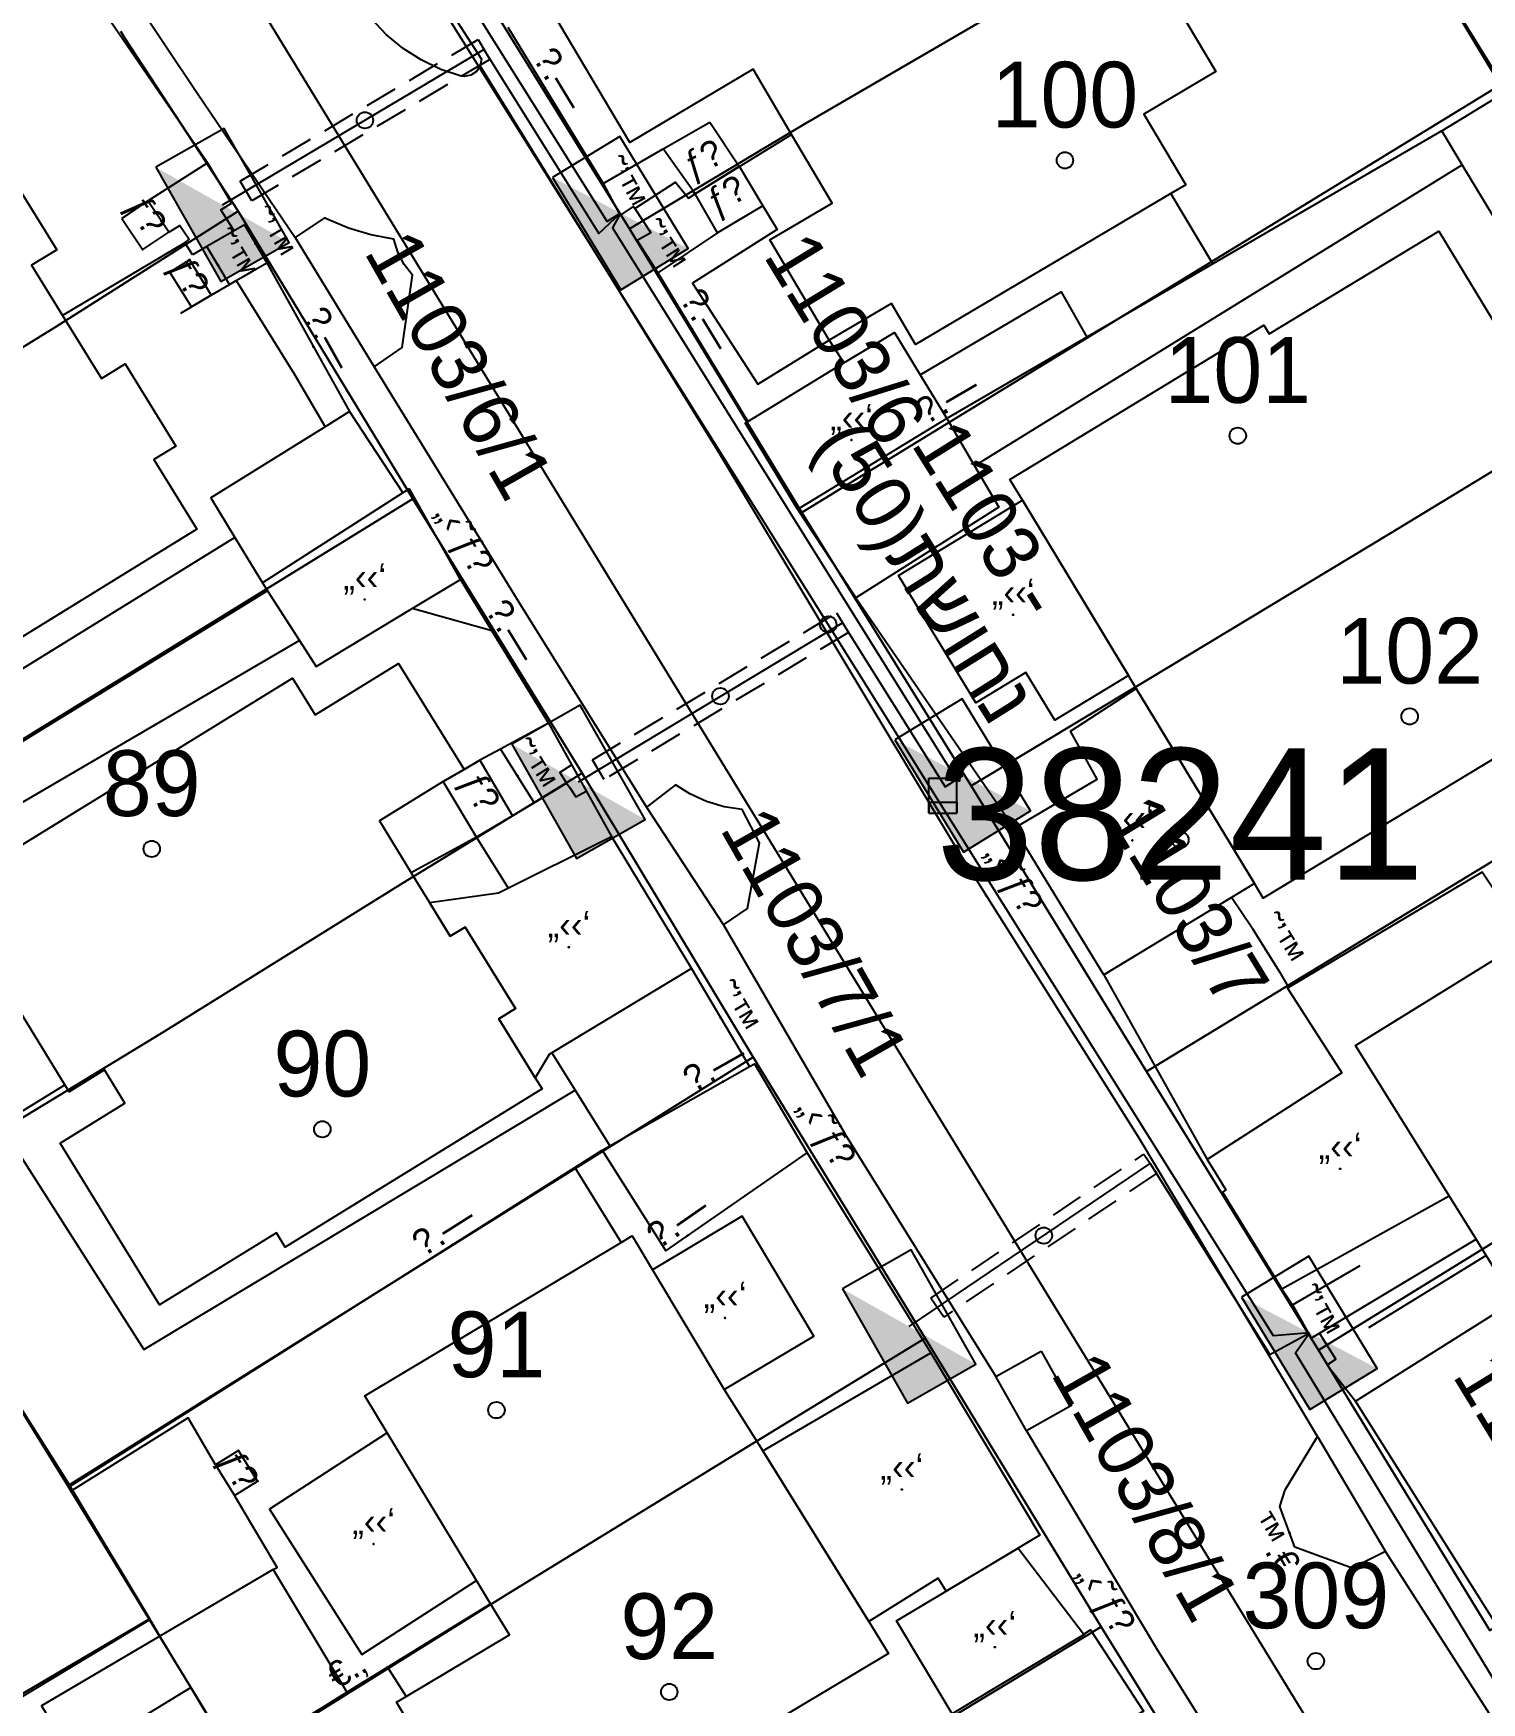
# Model space of a CAD drawing. Header units: metres. Extents: x 218299 to 220222, y 572714 to 574340.
# Drawn here: x 219044.6 to 219088.7, y 573287.9 to 573338.7 of the extents above; entities that cross this region are included whole.
import ezdxf
from ezdxf.enums import TextEntityAlignment as Align

# ---------------------------------------------------------------- set-up
doc = ezdxf.new("R2010")
doc.units = ezdxf.units.M
doc.header["$MEASUREMENT"] = 0
doc.linetypes.add('DASH15', pattern=[1.5, 1, -0.5])
for name, color, linetype in [('1601', 44, 'LANDBORDER'), ('1602', 44, 'Continuous'), ('1603', 44, 'Continuous'), ('6151', 102, 'CABLEUNDEXIST03'), ('6261', 7, 'Continuous'), ('6701', 7, 'DASH15'), ('6910', 102, 'Continuous'), ('6916', 7, 'Continuous'), ('A_POINTS', 2, 'Continuous'), ('M2200', 253, 'Continuous'), ('M2207', 253, 'Continuous'), ('M2401', 7, 'Continuous'), ('M2404', 7, 'Continuous'), ('M2407', 253, 'Continuous'), ('M2408', 253, 'Continuous'), ('M2412', 253, 'Continuous'), ('M2420', 253, 'Continuous'), ('M2601', 253, 'Continuous'), ('M2602', 253, 'Continuous'), ('M2605', 253, 'Continuous'), ('M2612', 253, 'Continuous'), ('M5235', 253, 'Continuous')]:
    doc.layers.add(name, color=color, linetype=linetype)
doc.styles.add('HEBTXT', font='HEBTXT')
doc.styles.add('MAVAT_HEBTXT', font='HEBTXT')
doc.linetypes.add('CABLEUNDEXIST03', pattern='A,3.5,[222,elecad.shx,S=0.01,R=0,X=0,Y=0],1.5', length=5)
doc.linetypes.add('LANDBORDER', pattern='A,6.25,[208,elecad.shx,S=0.02,R=0,X=-0.6,Y=0],12.5,[208,elecad.shx,S=0.02,R=180,X=0.6,Y=0],6.25', length=25)

# ---------------------------------------------------------------- blocks, each defined once
blk = doc.blocks.new('6261')
blk.add_lwpolyline([(-2, -1.2), (2, -1.2), (2, 1.2), (-2, 1.2)], close=True)
at = {"color": 0}
blk.add_solid([(2, 1.2), (-2, -1.2), (2, -1.2)], dxfattribs=at)
at = {"color": 0, "style": 'HEBTXT'}
blk.add_attdef('PIL_NAME', (2.689, 2.418), '', height=1.7, dxfattribs=at)
at = {"style": 'HEBTXT'}
blk.add_attdef('CAMUT_MONIM', (2.489, 0.218), '', height=1.7, dxfattribs=at)
at = {"color": 0, "style": 'HEBTXT', "flags": 1}
for tag, p in [('TYPE', (2.585, -1.773)), ('MAP_TYPE', (2.689, -3.782))]:
    blk.add_attdef(tag, p, '', height=1.7, dxfattribs=at)
blk = doc.blocks.new('6910')
at = {"layer": 'A_POINTS'}
blk.add_circle((0, 0), 0.25, dxfattribs=at)
at = {"color": 0, "style": 'HEBTXT', "flags": 1}
blk.add_attdef('CODE', (-2.918, 6.399), '', height=1.7, dxfattribs=at)
at = {"color": 0, "style": 'HEBTXT'}
for tag, p in [('PATH', (0.169, 4.708)), ('HTCH', (0.169, 2.708))]:
    blk.add_attdef(tag, text='', height=1.7, dxfattribs=at).set_placement(p, align=Align.MIDDLE_CENTER)
blk = doc.blocks.new('6916')
at = {"layer": 'A_POINTS'}
blk.add_circle((0, 0), 0.25, dxfattribs=at)
at = {"color": 0, "style": 'HEBTXT'}
for tag, p in [('HTCH', (0.006, 3.527)), ('PIPE', (0.049, 1.33))]:
    blk.add_attdef(tag, text='', height=1.7, dxfattribs=at).set_placement(p, align=Align.MIDDLE_CENTER)
blk = doc.blocks.new('1601')
at = {"layer": 'A_POINTS'}
blk.add_circle((0, 0), 0.25, dxfattribs=at)
at = {"color": 0, "style": 'HEBTXT'}
blk.add_attdef('LOT_NUM', text='', height=4, dxfattribs=at).set_placement((0, -1.217), align=Align.CENTER)
blk = doc.blocks.new('1603')
at = {"layer": 'A_POINTS'}
blk.add_circle((0, 0), 0.25, dxfattribs=at)
at = {"color": 0, "style": 'HEBTXT'}
blk.add_attdef('PARCEL_NUM', text='', height=2, dxfattribs=at).set_placement((0, 1), align=Align.CENTER)
at = {"color": 0, "style": 'HEBTXT', "flags": 1}
blk.add_attdef('LOT_NUM', text='', height=2, dxfattribs=at).set_placement((0, -2.5), align=Align.CENTER)
blk = doc.blocks.new('M2404')
blk.add_circle((0, 0), 0.025)
at = {"style": 'MAVAT_HEBTXT'}
blk.add_attdef('NAME', text='', height=0.8, dxfattribs=at).set_placement((0, 1.59), align=Align.MIDDLE)
blk = doc.blocks.new('M2408')
blk.add_circle((0, 0), 0.025)
at = {"style": 'MAVAT_HEBTXT'}
blk.add_attdef('NAME', text='', height=0.8, dxfattribs=at).set_placement((0, 1.59), align=Align.MIDDLE)
blk = doc.blocks.new('M2602')
blk.add_circle((0, 0), 0.025)
at = {"style": 'MAVAT_HEBTXT'}
blk.add_attdef('NAME', text='', height=0.8, dxfattribs=at).set_placement((0, 1.59), align=Align.MIDDLE)
blk = doc.blocks.new('M2605')
blk.add_circle((0, 0), 0.025)
at = {"style": 'MAVAT_HEBTXT'}
blk.add_attdef('NAME', text='', height=0.8, dxfattribs=at).set_placement((0, 1.59), align=Align.MIDDLE)
blk = doc.blocks.new('M2612')
blk.add_circle((0, 0), 0.025)
at = {"style": 'MAVAT_HEBTXT'}
blk.add_attdef('NAME', text='', height=0.8, dxfattribs=at).set_placement((0, 1.59), align=Align.MIDDLE)
blk = doc.blocks.new('M2207')
blk.add_circle((0, 0), 0.025)
at = {"style": 'MAVAT_HEBTXT'}
blk.add_attdef('NAME', text='', height=0.8, dxfattribs=at).set_placement((0, 1.59), align=Align.MIDDLE)
blk = doc.blocks.new('M2412')
blk.add_circle((0, 0), 0.025)
at = {"style": 'MAVAT_HEBTXT'}
blk.add_attdef('NAME', text='', height=0.8, dxfattribs=at).set_placement((0, 1.59), align=Align.MIDDLE)
blk = doc.blocks.new('*U89')
at = {"linetype": 'Continuous'}
for p, q in [((-0.85, 0), (-0.85, -0.66)), ((0.85, 0), (0.85, -0.66))]:
    blk.add_line(p, q, dxfattribs=at)
blk.add_solid([(-0.85, 0), (-0.85, -0.66), (0.85, -0.66)], dxfattribs=at)
at = {"linetype": 'Continuous', "extrusion": (0, 0, -1)}
blk.add_solid([(0.85, 0), (-0.85, 0), (-0.85, -0.66)], dxfattribs=at)
blk = doc.blocks.new('M5235')
for points in [[(-0.85, 1.47), (0.85, 1.47)], [(-0.85, -0.66), (-0.85, 1.47)], [(0.85, -0.66), (0.85, 1.47)], [(-0.85, 0), (0.85, 0)], [(-0.85, -0.66), (0.85, -0.66)]]:
    blk.add_lwpolyline(points)
at = {"linetype": 'Continuous'}
blk.add_blockref('*U89', (0, 0), dxfattribs=at)
at = {"style": 'MAVAT_HEBTXT', "flags": 1}
for tag, p in [('MARK', (0, 2.72)), ('HEIGHT', (0, -1.92)), ('NAME', (0, -4.48))]:
    blk.add_attdef(tag, text='', height=0.8, dxfattribs=at).set_placement(p, align=Align.MIDDLE)
blk = doc.blocks.new('111')
at = {"layer": 'M2200'}
for points in [[(219060.277, 573339.576, 572.4), (219063.043, 573341.212, 572.852), (219063.948, 573341.746, 573), (219063.803, 573341.991, 573), (219077.236, 573349.805, 573), (219077.236, 573349.805, 573), (219077.236, 573349.805, 573), (219080.892, 573343.479, 573.228), (219081.081, 573343.152, 573.24), (219078.269, 573341.489, 574.32), (219078.829, 573340.541, 574.062), (219080.62, 573337.513, 573.24), (219078.437, 573336.222, 573.12), (219079.709, 573334.071, 573.12), (219079.258, 573333.804, 573.126), (219071.484, 573329.208, 573.24), (219070.746, 573330.456, 573.12), (219068.853, 573329.337, 572.88), (219068.853, 573329.337, 572.88), (219067.046, 573332.393, 572.76), (219068.94, 573333.513, 573), (219067.704, 573335.603, 573), (219066.533, 573337.583, 573), (219062.776, 573335.351, 572.64)], [(219089.356, 573336.835, 574.74), (219089.356, 573336.835, 574.74), (219090.913, 573334.255, 574.74), (219089.058, 573333.135, 574.74), (219088.13, 573334.673, 574.74), (219087.501, 573335.715, 574.74), (219087.501, 573335.715, 574.74), (219089.356, 573336.835, 574.74)], [(219033.672, 573331.307, 572.4), (219041.725, 573336.266, 572.4), (219043.026, 573334.153, 572.28), (219043.775, 573334.614, 572.04), (219045.329, 573332.09, 572.04), (219044.567, 573331.621, 572.28), (219045.509, 573330.092, 572.28), (219046.693, 573328.168, 572.28), (219047.418, 573328.614, 572.04), (219048.956, 573326.116, 572.04), (219048.291, 573325.707, 572.16), (219049.596, 573323.589, 572.28), (219041.421, 573318.555, 572.4), (219041.116, 573319.049, 572.88), (219037.053, 573316.547, 572.88), (219033.466, 573322.372, 572.88), (219033.466, 573322.372, 572.88), (219037.604, 573324.921, 572.88)], [(219094.782, 573320.051, 574.8), (219089.689, 573316.966, 574.8), (219082.07, 573312.352, 574.8), (219081.798, 573312.8, 574.791), (219078.201, 573318.739, 574.679), (219077.962, 573319.134, 574.672), (219074.733, 573324.464, 574.572), (219074.347, 573325.102, 574.56), (219082.089, 573329.791, 574.56), (219082.249, 573329.527, 575.04), (219087.416, 573332.656, 575.04), (219091.085, 573326.598, 575.28), (219091.085, 573326.598, 575.28), (219090.889, 573326.479, 575.28)], [(219092.939, 573312.849, 576.24), (219096.838, 573306.5, 576.24), (219099.192, 573302.666, 576.24), (219100.551, 573303.501, 575.52), (219101.814, 573301.444, 575.52), (219100.498, 573300.636, 576.24), (219100.714, 573300.284, 576.24), (219096.259, 573297.548, 576.24), (219092.648, 573295.33, 576.24), (219092.648, 573295.33, 576.24), (219092.648, 573295.33, 576.24), (219089.723, 573300.093, 576.24), (219088.86, 573301.478, 576.24), (219088.551, 573301.976, 576.24), (219087.73, 573303.293, 576.24), (219084.88, 573307.871, 576.24), (219084.88, 573307.871, 576.24), (219090.099, 573311.095, 576.24)], [(219066.83, 573295.534, 575.16), (219070.059, 573290.338, 575.261), (219070.662, 573289.367, 575.28), (219062.504, 573284.49, 575.28), (219061.817, 573285.639, 575.28), (219059.372, 573284.177, 575.113), (219058.286, 573283.528, 575.04), (219057.062, 573285.575, 575.04), (219055.68, 573287.887, 575.04), (219055.971, 573288.061, 575.05), (219059.113, 573289.935, 575.16), (219058.543, 573290.878, 575.16), (219058.115, 573291.584, 575.16), (219055.393, 573296.081, 575.16), (219054.71, 573297.21, 575.16), (219062.515, 573301.875, 575.16), (219062.853, 573302.078, 575.16), (219063.471, 573301.044, 575.16), (219065.652, 573297.396, 575.16)]]:
    blk.add_polyline3d(points, close=True, dxfattribs=at)
blk.add_polyline3d([(219039.252, 573310.89, 573.72), (219052.514, 573319.052, 573.96), (219053.2, 573317.937, 573.96), (219055.742, 573319.502, 573.6), (219057.734, 573316.273, 573.6), (219057.734, 573316.273, 573.6), (219057.102, 573315.905, 573.686), (219055.154, 573314.706, 573.96), (219056.124, 573313.129, 573.906), (219056.175, 573313.046, 573.903), (219056.684, 573312.219, 573.875), (219057.313, 573311.197, 573.84), (219057.313, 573311.197, 573.84), (219057.767, 573311.476, 573.72), (219057.767, 573311.476, 573.72), (219059.295, 573308.993, 573.72), (219059.295, 573308.993, 573.72), (219058.796, 573308.686, 573.96), (219058.796, 573308.686, 573.96), (219059.903, 573306.888, 573.96), (219060.112, 573306.548, 573.96), (219052.288, 573301.733, 574.08), (219052.019, 573302.171, 574.56), (219048.46, 573299.981, 574.56), (219045.431, 573304.902, 574.56), (219047.403, 573306.116, 574.56), (219046.783, 573307.125, 575.04), (219045.706, 573306.462, 574.68), (219045.575, 573306.675, 574.68), (219043.493, 573310.058, 574.68)], dxfattribs=at)
at = {"layer": 'M2207'}
for points in [[(219066.296, 573326.819, 572.22), (219066.376, 573326.867, 572.224), (219069.302, 573328.644, 572.378), (219070.838, 573329.576, 572.46), (219071.625, 573328.28, 572.46), (219072.432, 573326.951, 572.46), (219072.432, 573326.951, 572.46), (219067.965, 573324.239, 572.224), (219067.965, 573324.239, 572.224), (219067.89, 573324.193, 572.22), (219067.89, 573324.193, 572.22), (219066.296, 573326.819, 572.22)], [(219056.073, 573324.818, 571.98), (219055.87, 573324.688, 571.98), (219051.598, 573321.951, 571.98), (219051.598, 573321.951, 571.98), (219051.753, 573321.709, 572.003), (219052.719, 573320.202, 572.145), (219053.226, 573319.41, 572.22), (219056.153, 573321.169, 572.22), (219057.62, 573322.051, 572.22), (219057.62, 573322.051, 572.22)], [(219074.733, 573324.464, 574.5), (219077.962, 573319.134, 574.5), (219075.719, 573317.775, 574.38), (219074.841, 573319.225, 574.38), (219073.315, 573318.3, 574.38), (219070.964, 573322.181, 574.26)], [(219078.201, 573318.739, 574.62), (219081.798, 573312.8, 574.74), (219081.098, 573312.376, 574.703), (219077.21, 573310.021, 574.5), (219077.21, 573310.021, 574.5), (219074.488, 573314.483, 574.5), (219074.488, 573314.483, 574.5), (219077.008, 573315.974, 574.556), (219076.195, 573317.435, 574.557)], [(219062.225, 573314.231, 573.54), (219064.654, 573310.218, 573.54), (219064.654, 573310.218, 573.54), (219060.404, 573307.645, 573.658), (219060.328, 573307.6, 573.66), (219059.903, 573306.888, 573.78), (219058.796, 573308.686, 573.78), (219059.295, 573308.993, 573.66), (219057.767, 573311.476, 573.66), (219057.313, 573311.197, 573.66), (219056.684, 573312.219, 573.66), (219058.78, 573312.521, 573.42), (219062.225, 573314.231, 573.54)], [(219087.73, 573303.293, 576.06), (219084.88, 573307.871, 576.06), (219090.099, 573311.095, 576.06), (219088.739, 573313.15, 575.34), (219088.739, 573313.15, 575.34), (219082.836, 573309.636, 575.578), (219082.802, 573309.616, 575.58), (219084.466, 573307.041, 575.82), (219080.364, 573304.398, 575.82), (219080.364, 573304.398, 575.82), (219080.648, 573303.94, 575.82), (219080.932, 573303.482, 575.82), (219080.823, 573303.407, 575.82), (219082.635, 573300.462, 575.7), (219082.635, 573300.462, 575.7)], [(219063.471, 573301.044, 575.1), (219065.652, 573297.396, 575.1), (219068.382, 573299.028, 575.1), (219066.202, 573302.676, 575.1), (219063.471, 573301.044, 575.1)], [(219097.592, 573295.402, 576.18), (219089.234, 573290.134, 575.94), (219084.88, 573297.041, 575.82), (219084.88, 573297.041, 575.82), (219089.723, 573300.093, 576.06), (219092.648, 573295.33, 576.06), (219096.259, 573297.548, 576.06)], [(219066.83, 573295.534, 575.16), (219071.945, 573298.513, 574.92), (219071.945, 573298.513, 574.92), (219075.261, 573292.965, 574.92), (219074.605, 573292.573, 574.947), (219073.386, 573291.844, 574.999), (219072.409, 573291.26, 575.04), (219072.409, 573291.26, 575.04), (219072.174, 573291.654, 575.04), (219070.059, 573290.338, 575.15)], [(219058.115, 573291.584, 575.22), (219055.393, 573296.081, 575.22), (219051.812, 573293.753, 574.98), (219054.622, 573289.332, 574.98)], [(219076.611, 573289.943, 575.1), (219072.596, 573287.524, 574.86), (219072.596, 573287.524, 574.86), (219070.902, 573290.36, 574.98), (219072.409, 573291.26, 574.98), (219074.605, 573292.573, 574.86), (219076.595, 573289.965, 575.098), (219076.603, 573289.954, 575.099)]]:
    blk.add_polyline3d(points, close=True, dxfattribs=at)
at = {"layer": 'M2401'}
for points in [[(219057.191, 573339.555, 569.017), (219058.269, 573337.892, 569.167), (219058.226, 573337.69, 569.167), (219058.226, 573337.69, 569.167), (219058.11, 573337.52, 569.167), (219057.938, 573337.406, 569.167), (219057.736, 573337.366, 569.167), (219057.647, 573337.373, 569.167), (219057.024, 573337.582, 569.125), (219056.43, 573337.867, 569.082), (219055.875, 573338.22, 569.04), (219055.366, 573338.639, 568.999), (219054.913, 573339.116, 568.961)], [(219053.481, 573333.066, 569.242), (219052.588, 573332.468, 569.242), (219052.588, 573332.468, 569.242), (219054.991, 573328.53, 569.467), (219054.991, 573328.53, 569.467), (219055.849, 573329.113, 569.467), (219056.16, 573331.321, 569.317), (219055.909, 573331.647, 569.266), (219055.719, 573332.015, 569.24), (219055.599, 573332.412, 569.242), (219055.599, 573332.415, 569.242), (219054.898, 573332.542, 569.242), (219054.216, 573332.746, 569.242), (219053.561, 573333.026, 569.242), (219053.481, 573333.066, 569.242)], [(219063.287, 573315.124, 570.667), (219065.637, 573311.543, 570.817), (219065.637, 573311.543, 570.817), (219066.36, 573312.037, 570.817), (219066.734, 573314.04, 570.742), (219066.201, 573315.05, 570.742), (219065.653, 573315.138, 570.662), (219065.118, 573315.299, 570.609), (219064.608, 573315.531, 570.587), (219064.17, 573315.8, 570.592), (219063.287, 573315.124, 570.667), (219063.287, 573315.124, 570.667)], [(219075.303, 573298.563, 572.167), (219076.23, 573296.913, 572.242), (219074.858, 573296.142, 572.242), (219074.858, 573296.142, 572.242), (219073.93, 573297.792, 572.167), (219073.93, 573297.792, 572.167), (219075.303, 573298.563, 572.167)], [(219083.028, 573292.604, 572.745), (219082.576, 573293.844, 572.745), (219082.74, 573294.349, 572.745), (219083.723, 573295.971, 572.7), (219083.723, 573295.971, 572.7), (219085.795, 573292.465, 572.97), (219085.795, 573292.465, 572.97), (219084.779, 573291.963, 572.925), (219083.028, 573292.604, 572.745)]]:
    blk.add_polyline3d(points, dxfattribs=at)
at = {"layer": 'M2404'}
for points in [[(219057.191, 573339.555, 569.017), (219058.269, 573337.892, 569.167), (219058.226, 573337.69, 569.167), (219058.226, 573337.69, 569.167), (219058.11, 573337.52, 569.167), (219057.938, 573337.406, 569.167), (219057.736, 573337.366, 569.167), (219057.647, 573337.373, 569.167), (219057.024, 573337.582, 569.125), (219056.43, 573337.867, 569.082), (219055.875, 573338.22, 569.04), (219055.366, 573338.639, 568.999), (219054.913, 573339.116, 568.961)], [(219053.481, 573333.066, 569.242), (219052.588, 573332.468, 569.242), (219052.588, 573332.468, 569.242), (219054.991, 573328.53, 569.467), (219054.991, 573328.53, 569.467), (219055.849, 573329.113, 569.467), (219056.16, 573331.321, 569.317), (219055.909, 573331.647, 569.266), (219055.719, 573332.015, 569.24), (219055.599, 573332.412, 569.242), (219055.599, 573332.415, 569.242), (219054.898, 573332.542, 569.242), (219054.216, 573332.746, 569.242), (219053.561, 573333.026, 569.242), (219053.481, 573333.066, 569.242)], [(219063.287, 573315.124, 570.667), (219065.637, 573311.543, 570.817), (219065.637, 573311.543, 570.817), (219066.36, 573312.037, 570.817), (219066.734, 573314.04, 570.742), (219066.201, 573315.05, 570.742), (219065.653, 573315.138, 570.662), (219065.118, 573315.299, 570.609), (219064.608, 573315.531, 570.587), (219064.17, 573315.8, 570.592), (219063.287, 573315.124, 570.667), (219063.287, 573315.124, 570.667)], [(219075.303, 573298.563, 572.167), (219076.23, 573296.913, 572.242), (219074.858, 573296.142, 572.242), (219074.858, 573296.142, 572.242), (219073.93, 573297.792, 572.167), (219073.93, 573297.792, 572.167), (219075.303, 573298.563, 572.167)], [(219083.028, 573292.604, 572.745), (219082.576, 573293.844, 572.745), (219082.74, 573294.349, 572.745), (219083.723, 573295.971, 572.7), (219083.723, 573295.971, 572.7), (219085.795, 573292.465, 572.97), (219085.795, 573292.465, 572.97), (219084.779, 573291.963, 572.925), (219083.028, 573292.604, 572.745)]]:
    blk.add_polyline3d(points, dxfattribs=at)
at = {"layer": 'M2407'}
for points in [[(219049.917, 573334.739, 568.86), (219050.65, 573333.512, 568.86)], [(219073.278, 573325.512, 571.89), (219088.13, 573334.673, 572.25)], [(219080.533, 573331.662, 570.45), (219079.258, 573333.804, 570.45)], [(219066.83, 573333.43, 570.54), (219067.267, 573332.71, 570.54), (219064.688, 573331.078, 570.45), (219066.677, 573327.998, 570.45), (219068.853, 573329.337, 570.45), (219069.302, 573328.644, 570.45)], [(219050.798, 573331.153, 569.64), (219052.558, 573328.313, 569.64), (219053.508, 573326.703, 569.653)], [(219071.625, 573328.28, 570.45), (219075.916, 573330.811, 570.45), (219076.7, 573329.433, 570.45)], [(219054.249, 573327.164, 569.49), (219055.87, 573324.688, 569.76)], [(219067.89, 573324.193, 570.27), (219069.664, 573321.494, 570.27)], [(219050.754, 573323.337, 569.715), (219038.643, 573315.859, 569.895), (219039.582, 573314.287, 569.895)], [(219058.575, 573320.496, 571.53), (219056.153, 573321.169, 571.53)], [(219052.719, 573320.202, 571.71), (219038.626, 573311.972, 571.35)], [(219060.301, 573317.683, 570.39), (219062.225, 573314.231, 570.57)], [(219077.21, 573310.021, 571.35), (219080.364, 573304.398, 571.71)], [(219043.614, 573305.47, 571.35), (219047.984, 573298.617, 571.35), (219061.112, 573306.51, 571.35)], [(219061.105, 573304.16, 572.64), (219062.515, 573301.875, 572.64)], [(219084.013, 573298.153, 572.43), (219084.88, 573297.041, 572.43)], [(219051.916, 573291.923, 572.73), (219054.167, 573288.184, 572.73)], [(219048.472, 573289.897, 571.08), (219044.865, 573287.77, 571.08), (219045.856, 573286.163, 571.08), (219049.413, 573288.325, 571.08)]]:
    blk.add_polyline3d(points, dxfattribs=at)
at = {"layer": 'M2408'}
for points in [[(219054.491, 573345.193, 568.561), (219046.598, 573341.362, 568.418), (219049.616, 573336.843, 568.688), (219052.588, 573332.468, 569.048)], [(219083.723, 573295.971, 572.475), (219078.293, 573305.048, 571.575), (219072.672, 573313.956, 570.765), (219065.453, 573325.989, 569.955), (219058.226, 573337.69, 569.01)], [(219054.991, 573328.53, 569.318), (219059.401, 573321.367, 570.128), (219063.287, 573315.124, 570.533)], [(219065.637, 573311.543, 570.713), (219069.351, 573305.148, 571.388), (219073.93, 573297.792, 572.108)], [(219074.858, 573296.142, 572.198), (219078.82, 573289.517, 572.738), (219084.335, 573280.665, 573.548)], [(219114.935, 573244.632, 574.365), (219113.428, 573247.407, 574.455), (219108.93, 573255.069, 574.725), (219104.375, 573262.501, 574.815), (219098.718, 573271.898, 574.365), (219092.147, 573282.556, 573.735), (219085.795, 573292.465, 572.835)]]:
    blk.add_polyline3d(points, dxfattribs=at)
at = {"layer": 'M2412'}
for points in [[(219065.213, 573335.975, 570.442), (219066.104, 573334.646, 570.442), (219066.104, 573334.646, 570.442), (219066.111, 573334.635, 570.442), (219066.118, 573334.624, 570.442), (219064.767, 573333.79, 569.242), (219063.799, 573335.16, 569.242)], [(219066.111, 573334.635, 570.442), (219066.83, 573333.43, 570.442), (219065.446, 573332.605, 569.242), (219065.446, 573332.605, 569.242), (219064.766, 573333.789, 569.242)], [(219047.311, 573333.039, 569.49), (219047.311, 573333.039, 569.49), (219047.948, 573332.093, 569.49), (219047.949, 573332.094, 569.489), (219048.745, 573332.629, 568.74), (219048.745, 573332.629, 568.74), (219048.108, 573333.575, 568.74), (219048.108, 573333.575, 568.74), (219047.311, 573333.039, 569.49)], [(219049.433, 573330.35, 569.64), (219048.77, 573331.413, 569.64), (219049.369, 573331.787, 569.19), (219050.035, 573330.704, 569.19)], [(219058.117, 573314.208, 571.68), (219057.102, 573315.905, 571.68), (219057.734, 573316.273, 570.997), (219058.212, 573316.552, 570.48), (219059.212, 573314.862, 570.48)], [(219050.167, 573295.112, 573.78), (219050.167, 573295.112, 573.78), (219050.743, 573294.178, 573.78), (219050.743, 573294.178, 573.78), (219051.441, 573294.609, 572.79), (219050.865, 573295.543, 572.79), (219050.167, 573295.112, 573.78)]]:
    blk.add_polyline3d(points, close=True, dxfattribs=at)
at = {"layer": 'M2420', "lineweight": -3, "flags": 128}
blk.add_lwpolyline([(219045.09, 573350), (219118, 573230.81)], dxfattribs=at)
at = {"layer": 'M2601'}
for points in [[(219058.117, 573314.208, 573.12), (219058.117, 573314.208, 573.12), (219056.124, 573313.129, 573.12)], [(219081.728, 573311.446, 573.18), (219081.098, 573312.376, 573.18)], [(219082.56, 573310.11, 573.3), (219082.836, 573309.636, 573.18)], [(219060.404, 573307.645, 573.6), (219061.112, 573306.51, 573.6), (219062.169, 573304.817, 573.6)], [(219040.128, 573303.328, 573.36), (219043.614, 573305.47, 573.36), (219045.575, 573306.675, 573.36)], [(219083.524, 573298.966, 573.9), (219083.78, 573299.119, 573.9), (219088.551, 573301.976, 573.9)], [(219082.635, 573300.462, 573.9), (219082.962, 573299.973, 573.9), (219085.018, 573301.175, 573.9)], [(219088.86, 573301.478, 575.82), (219085.274, 573299.278, 575.82)], [(219048.171, 573290.4, 573.6), (219044.001, 573287.88, 573.6)], [(219055.401, 573288.944, 574.92), (219055.971, 573288.061, 574.92)]]:
    blk.add_polyline3d(points, dxfattribs=at)
at = {"layer": 'M2602'}
for points in [[(219062.934, 573333.343, 570.742), (219064.169, 573334.146, 570.742), (219064.563, 573333.664, 570.742), (219064.766, 573333.789, 570.752), (219064.767, 573333.79, 570.752), (219066.118, 573334.624, 570.817), (219067.704, 573335.603, 570.892)], [(219050.73, 573332.667, 570.225), (219050.325, 573333.31, 570.225), (219050.65, 573333.512, 570.225), (219050.65, 573333.512, 570.225)], [(219062.491, 573333.131, 570.892), (219062.892, 573333.406, 570.892), (219062.934, 573333.343, 570.892), (219063.416, 573332.61, 570.892), (219063.008, 573332.371, 570.892)], [(219051.045, 573332.85, 570.24), (219051.045, 573332.85, 570.24), (219049.905, 573332.188, 570.348), (219049.465, 573331.932, 570.39), (219049.465, 573331.932, 570.39)], [(219049.235, 573332.308, 571.365), (219049.235, 573332.308, 571.365), (219049.226, 573332.302, 571.365), (219045.509, 573330.092, 571.515)], [(219049.465, 573331.932, 570.915), (219049.235, 573332.308, 570.915), (219049.235, 573332.308, 570.915)], [(219061.01, 573316.412, 571.802), (219060.645, 573316.184, 571.802), (219060.857, 573315.859, 571.802), (219060.942, 573315.73, 571.802), (219061.134, 573315.436, 571.802), (219061.456, 573315.61, 571.802)], [(219059.872, 573315.257, 571.802), (219060.857, 573315.859, 571.802)], [(219084.013, 573298.153, 573.9), (219084.013, 573298.153, 573.9), (219084.278, 573298.326, 573.9), (219083.78, 573299.119, 573.9)], [(219049.334, 573296.541, 575.13), (219045.815, 573294.333, 575.13)], [(219050.167, 573295.112, 574.41), (219049.334, 573296.541, 574.41), (219049.334, 573296.541, 574.41)], [(219051.92, 573291.926, 574.59), (219052.041, 573291.985, 574.59), (219050.743, 573294.178, 574.59)], [(219051.92, 573291.926, 575.13), (219051.92, 573291.926, 575.13), (219051.916, 573291.923, 575.13), (219048.472, 573289.897, 575.13)], [(219050.755, 573286.084, 574.8), (219053.535, 573287.795, 574.8), (219054.167, 573288.184, 574.8), (219055.401, 573288.944, 574.8), (219058.543, 573290.878, 574.8)]]:
    blk.add_polyline3d(points, dxfattribs=at)
at = {"layer": 'M2605'}
for points in [[(219089.235, 573337.201, 571.26), (219085.7, 573343.065, 571.26)], [(219047.311, 573333.039, 569.565), (219048.108, 573333.575, 569.565), (219049.917, 573334.739, 569.565), (219049.917, 573334.739, 569.565), (219046.973, 573339.025, 569.565), (219046.579, 573339.428, 569.565), (219046.133, 573339.77, 569.565), (219045.642, 573340.046, 569.565), (219045.117, 573340.25, 569.565), (219044.568, 573340.377, 569.565), (219044.568, 573340.377, 569.565), (219044.007, 573340.425, 569.565), (219043.445, 573340.394, 569.565), (219042.893, 573340.283, 569.565), (219042.821, 573340.262, 569.565), (219040.535, 573339.282, 569.49), (219035.155, 573336.887, 569.415), (219028.916, 573334.132, 569.415), (219025.623, 573332.65, 569.34), (219025.623, 573332.65, 569.34), (219028.254, 573328.552, 569.34), (219025.585, 573327.081, 569.34)], [(219059.069, 573338.865, 570.592), (219061.965, 573334.103, 570.592), (219061.965, 573334.103, 570.592), (219063.799, 573335.16, 570.508), (219065.213, 573335.975, 570.442)], [(219087.501, 573335.715, 572.22), (219080.533, 573331.662, 572.109), (219076.7, 573329.433, 572.048), (219072.432, 573326.951, 571.98), (219073.278, 573325.512, 571.98), (219074.017, 573324.256, 571.98), (219069.664, 573321.494, 571.98), (219069.664, 573321.494, 571.98), (219074.488, 573314.483, 571.98)], [(219066.83, 573333.43, 570.442), (219066.83, 573333.43, 570.442), (219065.446, 573332.605, 570.442), (219063.637, 573331.385, 570.442), (219063.637, 573331.385, 570.442), (219066.376, 573326.867, 570.442)], [(219047.949, 573332.094, 569.565), (219048.745, 573332.629, 569.565), (219049.075, 573332.827, 569.565), (219049.363, 573332.409, 569.565), (219049.235, 573332.308, 569.565)], [(219049.109, 573330.16, 569.64), (219049.433, 573330.35, 569.64), (219050.035, 573330.704, 569.64), (219050.588, 573331.029, 569.64), (219050.798, 573331.153, 569.64), (219051.724, 573331.697, 569.64), (219051.724, 573331.697, 569.64), (219054.249, 573327.164, 569.64), (219054.249, 573327.164, 569.64), (219054.249, 573327.164, 569.64), (219053.508, 573326.703, 569.653), (219050.022, 573324.539, 569.715), (219050.754, 573323.337, 569.715), (219051.598, 573321.951, 569.715)], [(219057.62, 573322.051, 571.44), (219058.575, 573320.496, 571.44), (219060.301, 573317.683, 571.44), (219060.301, 573317.683, 571.44), (219058.842, 573316.893, 571.44), (219058.212, 573316.552, 571.44), (219057.734, 573316.273, 571.44)], [(219051.753, 573321.709, 571.642), (219043.336, 573316.549, 571.342), (219039.582, 573314.287, 571.386), (219034.97, 573311.509, 571.44), (219034.97, 573311.509, 571.44)], [(219059.076, 573312.668, 571.68), (219058.117, 573314.208, 571.68), (219058.117, 573314.208, 571.68), (219058.117, 573314.208, 571.68), (219059.872, 573315.257, 571.68)], [(219034.97, 573311.509, 571.44), (219037.441, 573307.575, 571.44), (219039.512, 573304.301, 571.44), (219040.128, 573303.328, 571.44), (219042.902, 573298.943, 571.44), (219045.741, 573294.458, 571.44)], [(219061.937, 573304.685, 573.12), (219062.169, 573304.817, 573.108), (219066.429, 573307.23, 572.887), (219066.573, 573307.311, 572.88), (219068.176, 573304.608, 572.88), (219068.176, 573304.608, 572.88)], [(219054.416, 573279.97, 572.88), (219053.957, 573280.738, 572.867), (219050.755, 573286.084, 572.778), (219049.413, 573288.325, 572.741), (219048.472, 573289.897, 572.715), (219048.472, 573289.897, 572.715), (219048.216, 573290.325, 572.708), (219048.171, 573290.4, 572.707), (219045.815, 573294.333, 572.642), (219045.741, 573294.458, 572.64), (219045.741, 573294.458, 572.64), (219045.741, 573294.458, 572.64), (219061.105, 573304.16, 572.64), (219061.937, 573304.685, 572.64), (219061.937, 573304.685, 572.64)], [(219061.937, 573304.685, 573.12), (219063.882, 573301.625, 573.03), (219068.176, 573304.608, 572.88)], [(219068.176, 573304.608, 572.64), (219071.945, 573298.513, 572.64)], [(219076.603, 573289.954, 575.16), (219076.805, 573290.083, 575.16), (219078.425, 573287.614, 575.16), (219078.425, 573287.614, 575.16), (219074.1, 573285.113, 575.16), (219073.513, 573286.189, 575.16), (219073.513, 573286.189, 575.16)]]:
    blk.add_polyline3d(points, dxfattribs=at)
at = {"layer": 'M2612'}
for points in [[(219061.965, 573334.103, 570.892), (219062.491, 573333.131, 570.892)], [(219051.045, 573332.85, 570.24), (219051.724, 573331.697, 570.24)], [(219050.588, 573331.029, 571.59), (219049.905, 573332.188, 571.665)], [(219063.008, 573332.371, 570.892), (219063.637, 573331.385, 570.892)], [(219058.842, 573316.893, 573.12), (219059.872, 573315.257, 573.12), (219059.872, 573315.257, 573.12)], [(219081.728, 573311.446, 573.42), (219081.728, 573311.446, 573.42), (219082.56, 573310.11, 573.42), (219082.56, 573310.11, 573.42)], [(219064.654, 573310.218, 573.6), (219066.429, 573307.23, 573.6)], [(219082.962, 573299.973, 573.9), (219083.524, 573298.966, 573.9)]]:
    blk.add_polyline3d(points, dxfattribs=at)
at = {"layer": 'M2207'}
ref = blk.add_blockref('M2207', (219069.533, 573326.3), dxfattribs=dict(at, xscale=0.5, yscale=0.5, zscale=0.5))
ref.add_attrib('NAME', '„‹‹‘', dxfattribs={"layer": '0', "height": 0.8, "style": 'MAVAT_HEBTXT'}).set_placement((219069.533, 573326.925), align=Align.MIDDLE)
ref = blk.add_blockref('M2207', (219054.707, 573321.445), dxfattribs=dict(at, xscale=0.5, yscale=0.5, zscale=0.5))
ref.add_attrib('NAME', '„‹‹‘', dxfattribs={"layer": '0', "height": 0.8, "style": 'MAVAT_HEBTXT'}).set_placement((219054.707, 573322.07), align=Align.MIDDLE)
ref = blk.add_blockref('M2207', (219074.456, 573320.982), dxfattribs=dict(at, xscale=0.5, yscale=0.5, zscale=0.5))
ref.add_attrib('NAME', '„‹‹‘', dxfattribs={"layer": '0', "height": 0.8, "style": 'MAVAT_HEBTXT'}).set_placement((219074.456, 573321.607), align=Align.MIDDLE)
ref = blk.add_blockref('M2207', (219078.083, 573314.113), dxfattribs=dict(at, xscale=0.5, yscale=0.5, zscale=0.5))
ref.add_attrib('NAME', '„‹‹‘', dxfattribs={"layer": '0', "height": 0.8, "style": 'MAVAT_HEBTXT'}).set_placement((219078.083, 573314.738), align=Align.MIDDLE)
ref = blk.add_blockref('M2207', (219060.927, 573310.86), dxfattribs=dict(at, xscale=0.5, yscale=0.5, zscale=0.5))
ref.add_attrib('NAME', '„‹‹‘', dxfattribs={"layer": '0', "height": 0.8, "style": 'MAVAT_HEBTXT'}).set_placement((219060.927, 573311.485), align=Align.MIDDLE)
ref = blk.add_blockref('M2207', (219084.407, 573304.115), dxfattribs=dict(at, xscale=0.5, yscale=0.5, zscale=0.5))
ref.add_attrib('NAME', '„‹‹‘', dxfattribs={"layer": '0', "height": 0.8, "style": 'MAVAT_HEBTXT'}).set_placement((219084.407, 573304.74), align=Align.MIDDLE)
ref = blk.add_blockref('M2207', (219065.679, 573299.578), dxfattribs=dict(at, xscale=0.5, yscale=0.5, zscale=0.5))
ref.add_attrib('NAME', '„‹‹‘', dxfattribs={"layer": '0', "height": 0.8, "style": 'MAVAT_HEBTXT'}).set_placement((219065.679, 573300.203), align=Align.MIDDLE)
ref = blk.add_blockref('M2207', (219071.063, 573294.356), dxfattribs=dict(at, xscale=0.5, yscale=0.5, zscale=0.5))
ref.add_attrib('NAME', '„‹‹‘', dxfattribs={"layer": '0', "height": 0.8, "style": 'MAVAT_HEBTXT'}).set_placement((219071.063, 573294.981), align=Align.MIDDLE)
ref = blk.add_blockref('M2207', (219054.98, 573292.698), dxfattribs=dict(at, xscale=0.5, yscale=0.5, zscale=0.5))
ref.add_attrib('NAME', '„‹‹‘', dxfattribs={"layer": '0', "height": 0.8, "style": 'MAVAT_HEBTXT'}).set_placement((219054.98, 573293.323), align=Align.MIDDLE)
ref = blk.add_blockref('M2207', (219073.892, 573289.555), dxfattribs=dict(at, xscale=0.5, yscale=0.5, zscale=0.5))
ref.add_attrib('NAME', '„‹‹‘', dxfattribs={"layer": '0', "height": 0.8, "style": 'MAVAT_HEBTXT'}).set_placement((219073.892, 573290.18), align=Align.MIDDLE)
at = {"layer": 'M2404'}
ref = blk.add_blockref('M2404', (219082.87, 573293.038), dxfattribs=dict(at, xscale=0.5, yscale=0.5, zscale=0.5))
ref.add_attrib('NAME', '™.€', dxfattribs={"layer": '0', "height": 0.8, "rotation": 300.5828, "style": 'MAVAT_HEBTXT'}).set_placement((219082.396, 573292.758), align=Align.MIDDLE)
at = {"layer": 'M2408'}
ref = blk.add_blockref('M2408', (219058.217, 573323.291), dxfattribs=dict(at, xscale=0.5, yscale=0.5, zscale=0.5))
ref.add_attrib('NAME', '„‹˜ƒ\x8e', dxfattribs={"layer": '0', "height": 0.8, "rotation": 301.6209, "style": 'MAVAT_HEBTXT'}).set_placement((219057.668, 573323.25), align=Align.MIDDLE)
ref = blk.add_blockref('M2408', (219073.631, 573312.436), dxfattribs=dict(at, xscale=0.5, yscale=0.5, zscale=0.5))
ref.add_attrib('NAME', '„‹˜ƒ\x8e', dxfattribs={"layer": '0', "height": 0.8, "rotation": 300.9602, "style": 'MAVAT_HEBTXT'}).set_placement((219074.403, 573312.899), align=Align.MIDDLE)
ref = blk.add_blockref('M2408', (219069.198, 573305.412), dxfattribs=dict(at, xscale=0.5, yscale=0.5, zscale=0.5))
ref.add_attrib('NAME', '„‹˜ƒ\x8e', dxfattribs={"layer": '0', "height": 0.8, "rotation": 301.9041, "style": 'MAVAT_HEBTXT'}).set_placement((219068.699, 573305.178), align=Align.MIDDLE)
ref = blk.add_blockref('M2408', (219077.736, 573291.33), dxfattribs=dict(at, xscale=0.5, yscale=0.5, zscale=0.5))
ref.add_attrib('NAME', '„‹˜ƒ\x8e', dxfattribs={"layer": '0', "height": 0.8, "rotation": 301.9248, "style": 'MAVAT_HEBTXT'}).set_placement((219077.208, 573290.984), align=Align.MIDDLE)
at = {"layer": 'M2412'}
ref = blk.add_blockref('M2412', (219064.742, 573333.825), dxfattribs=dict(at, xscale=0.5, yscale=0.5, zscale=0.5))
ref.add_attrib('NAME', 'ƒ\x8e', dxfattribs={"layer": '0', "height": 0.8, "rotation": 26.8448, "style": 'MAVAT_HEBTXT'}).set_placement((219065.044, 573334.773), align=Align.MIDDLE)
ref = blk.add_blockref('M2412', (219065.465, 573332.616), dxfattribs=dict(at, xscale=0.5, yscale=0.5, zscale=0.5))
ref.add_attrib('NAME', 'ƒ\x8e', dxfattribs={"layer": '0', "height": 0.8, "rotation": 30.807, "style": 'MAVAT_HEBTXT'}).set_placement((219065.753, 573333.67), align=Align.MIDDLE)
ref = blk.add_blockref('M2412', (219048.522, 573332.96), dxfattribs=dict(at, xscale=0.5, yscale=0.5, zscale=0.5))
ref.add_attrib('NAME', 'ƒ\x8e', dxfattribs={"layer": '0', "height": 0.8, "rotation": 303.9248, "style": 'MAVAT_HEBTXT'}).set_placement((219047.973, 573333.112), align=Align.MIDDLE)
ref = blk.add_blockref('M2412', (219049.372, 573331.783), dxfattribs=dict(at, xscale=0.5, yscale=0.5, zscale=0.5))
ref.add_attrib('NAME', 'ƒ\x8e', dxfattribs={"layer": '0', "height": 0.8, "rotation": 301.563, "style": 'MAVAT_HEBTXT'}).set_placement((219049.278, 573331.242), align=Align.MIDDLE)
ref = blk.add_blockref('M2412', (219058.68, 573315.76), dxfattribs=dict(at, xscale=0.5, yscale=0.5, zscale=0.5))
ref.add_attrib('NAME', 'ƒ\x8e', dxfattribs={"layer": '0', "height": 0.8, "rotation": 300.6123, "style": 'MAVAT_HEBTXT'}).set_placement((219058.141, 573315.556), align=Align.MIDDLE)
ref = blk.add_blockref('M2412', (219051.441, 573294.609), dxfattribs=dict(at, xscale=0.5, yscale=0.5, zscale=0.5))
ref.add_attrib('NAME', 'ƒ\x8e', dxfattribs={"layer": '0', "height": 0.8, "rotation": 301.6501, "style": 'MAVAT_HEBTXT'}).set_placement((219050.789, 573294.914), align=Align.MIDDLE)
at = {"layer": 'M2602'}
ref = blk.add_blockref('M2602', (219054.462, 573288.366), dxfattribs=dict(at, xscale=0.5, yscale=0.5, zscale=0.5))
ref.add_attrib('NAME', '€.‚', dxfattribs={"layer": '0', "height": 0.8, "rotation": 31.6216, "style": 'MAVAT_HEBTXT'}).set_placement((219054.174, 573288.834), align=Align.MIDDLE)
at = {"layer": 'M2605'}
ref = blk.add_blockref('M2605', (219060.194, 573337.016), dxfattribs=dict(at, xscale=0.5, yscale=0.5, zscale=0.5))
ref.add_attrib('NAME', '\x9a.—', dxfattribs={"layer": '0', "height": 0.8, "rotation": 301.3026, "style": 'MAVAT_HEBTXT'}).set_placement((219060.664, 573337.302), align=Align.MIDDLE)
ref = blk.add_blockref('M2605', (219064.668, 573329.685), dxfattribs=dict(at, xscale=0.5, yscale=0.5, zscale=0.5))
ref.add_attrib('NAME', '\x9a.—', dxfattribs={"layer": '0', "height": 0.8, "rotation": 301.2245, "style": 'MAVAT_HEBTXT'}).set_placement((219065.138, 573329.97), align=Align.MIDDLE)
ref = blk.add_blockref('M2605', (219053.15, 573329.136), dxfattribs=dict(at, xscale=0.5, yscale=0.5, zscale=0.5))
ref.add_attrib('NAME', '\x9a.—', dxfattribs={"layer": '0', "height": 0.8, "rotation": 299.1141, "style": 'MAVAT_HEBTXT'}).set_placement((219053.631, 573329.403), align=Align.MIDDLE)
ref = blk.add_blockref('M2605', (219072.71, 573327.112), dxfattribs=dict(at, xscale=0.5, yscale=0.5, zscale=0.5))
ref.add_attrib('NAME', '\x9a.—', dxfattribs={"layer": '0', "height": 0.8, "rotation": 30.1814, "style": 'MAVAT_HEBTXT'}).set_placement((219072.433, 573327.588), align=Align.MIDDLE)
ref = blk.add_blockref('M2605', (219058.747, 573320.216), dxfattribs=dict(at, xscale=0.5, yscale=0.5, zscale=0.5))
ref.add_attrib('NAME', '\x9a.—', dxfattribs={"layer": '0', "height": 0.8, "rotation": 301.5409, "style": 'MAVAT_HEBTXT'}).set_placement((219059.215, 573320.504), align=Align.MIDDLE)
ref = blk.add_blockref('M2605', (219065.621, 573306.772), dxfattribs=dict(at, xscale=0.5, yscale=0.5, zscale=0.5))
ref.add_attrib('NAME', '\x9a.—', dxfattribs={"layer": '0', "height": 0.8, "rotation": 29.5241, "style": 'MAVAT_HEBTXT'}).set_placement((219065.35, 573307.251), align=Align.MIDDLE)
ref = blk.add_blockref('M2605', (219057.389, 573301.814), dxfattribs=dict(at, xscale=0.5, yscale=0.5, zscale=0.5))
ref.add_attrib('NAME', '\x9a.—', dxfattribs={"layer": '0', "height": 0.8, "rotation": 32.2713, "style": 'MAVAT_HEBTXT'}).set_placement((219057.095, 573302.279), align=Align.MIDDLE)
ref = blk.add_blockref('M2605', (219064.54, 573302.082), dxfattribs=dict(at, xscale=0.5, yscale=0.5, zscale=0.5))
ref.add_attrib('NAME', '\x9a.—', dxfattribs={"layer": '0', "height": 0.8, "rotation": 34.7831, "style": 'MAVAT_HEBTXT'}).set_placement((219064.226, 573302.534), align=Align.MIDDLE)
at = {"layer": 'M2612'}
ref = blk.add_blockref('M2612', (219062.228, 573333.617), dxfattribs=dict(at, xscale=0.5, yscale=0.5, zscale=0.5))
ref.add_attrib('NAME', '˜’™', dxfattribs={"layer": '0', "height": 0.8, "rotation": 298.425, "style": 'MAVAT_HEBTXT'}).set_placement((219062.587, 573334.085, -1.392), align=Align.MIDDLE)
ref = blk.add_blockref('M2612', (219051.384, 573332.274), dxfattribs=dict(at, xscale=0.5, yscale=0.5, zscale=0.5))
ref.add_attrib('NAME', '˜’™', dxfattribs={"layer": '0', "height": 0.8, "rotation": 300.4841, "style": 'MAVAT_HEBTXT'}).set_placement((219051.858, 573332.553), align=Align.MIDDLE)
ref = blk.add_blockref('M2612', (219050.246, 573331.608), dxfattribs=dict(at, xscale=0.5, yscale=0.5, zscale=0.5))
ref.add_attrib('NAME', '˜’™', dxfattribs={"layer": '0', "height": 0.8, "rotation": 300.5173, "style": 'MAVAT_HEBTXT'}).set_placement((219050.72, 573331.888), align=Align.MIDDLE)
ref = blk.add_blockref('M2612', (219063.323, 573331.878), dxfattribs=dict(at, xscale=0.5, yscale=0.5, zscale=0.5))
ref.add_attrib('NAME', '˜’™', dxfattribs={"layer": '0', "height": 0.8, "rotation": 302.5293, "style": 'MAVAT_HEBTXT'}).set_placement((219063.787, 573332.174), align=Align.MIDDLE)
ref = blk.add_blockref('M2612', (219059.357, 573316.075), dxfattribs=dict(at, xscale=0.5, yscale=0.5, zscale=0.5))
ref.add_attrib('NAME', '˜’™', dxfattribs={"layer": '0', "height": 0.8, "rotation": 302.2055, "style": 'MAVAT_HEBTXT'}).set_placement((219059.822, 573316.368), align=Align.MIDDLE)
ref = blk.add_blockref('M2612', (219082.144, 573310.778), dxfattribs=dict(at, xscale=0.5, yscale=0.5, zscale=0.5))
ref.add_attrib('NAME', '˜’™', dxfattribs={"layer": '0', "height": 0.8, "rotation": 301.9071, "style": 'MAVAT_HEBTXT'}).set_placement((219082.611, 573311.069), align=Align.MIDDLE)
ref = blk.add_blockref('M2612', (219065.542, 573308.724), dxfattribs=dict(at, xscale=0.5, yscale=0.5, zscale=0.5))
ref.add_attrib('NAME', '˜’™', dxfattribs={"layer": '0', "height": 0.8, "rotation": 300.7102, "style": 'MAVAT_HEBTXT'}).set_placement((219066.014, 573309.005), align=Align.MIDDLE)
ref = blk.add_blockref('M2612', (219083.243, 573299.47), dxfattribs=dict(at, xscale=0.5, yscale=0.5, zscale=0.5))
ref.add_attrib('NAME', '˜’™', dxfattribs={"layer": '0', "height": 0.8, "rotation": 299.1425, "style": 'MAVAT_HEBTXT'}).set_placement((219083.723, 573299.737), align=Align.MIDDLE)
at = {"layer": 'M5235', "xscale": 0.5, "yscale": 0.5, "zscale": 0.5}
blk.add_blockref('M5235', (219072.313, 573315.276, 570.675), dxfattribs=at)

msp = doc.modelspace()

# ---------------------------------------------------------------- linework, layer by layer
at = {"layer": '1602'}
for points in [[(219084.056, 573345.681), (219092.906, 573351.011), (219100.206, 573355.531), (219105.376, 573358.791), (219110.736, 573350.081), (219089.346, 573337.141)], [(219062.766, 573332.731), (219068.056, 573335.891), (219080.616, 573343.201), (219084.056, 573345.681), (219089.346, 573337.141), (219068.016, 573324.091)], [(219078.596, 573319.031), (219073.176, 573315.771), (219068.016, 573324.091), (219089.346, 573337.141), (219094.526, 573328.681), (219085.966, 573323.471)], [(219029.796, 573320.251), (219037.976, 573325.231), (219045.306, 573329.741), (219050.856, 573333.261), (219056.176, 573324.511), (219035.116, 573311.541), (219032.496, 573315.851)], [(219073.176, 573315.771), (219078.596, 573319.031), (219085.966, 573323.471), (219094.526, 573328.681), (219099.906, 573320.071), (219078.516, 573307.081)], [(219035.116, 573311.541), (219056.176, 573324.511), (219061.326, 573316.161), (219055.876, 573312.821), (219048.576, 573308.281), (219040.266, 573303.231), (219037.516, 573307.641)], [(219089.086, 573301.881), (219083.746, 573298.601), (219078.516, 573307.081), (219099.906, 573320.071), (219105.076, 573311.551), (219096.416, 573306.361)], [(219040.266, 573303.231), (219048.576, 573308.281), (219055.876, 573312.821), (219061.326, 573316.161), (219066.536, 573307.511), (219045.666, 573294.471), (219042.886, 573298.951)], [(219083.746, 573298.601), (219089.086, 573301.881), (219096.416, 573306.361), (219105.076, 573311.551), (219110.236, 573303.121), (219088.966, 573290.061)], [(219045.666, 573294.471), (219066.536, 573307.511), (219071.776, 573298.961), (219066.346, 573295.641), (219059.016, 573291.151), (219050.816, 573286.041), (219048.146, 573290.411)], [(219031.676, 573280.551), (219026.426, 573277.351), (219021.446, 573285.491), (219042.886, 573298.951), (219045.666, 573294.471), (219048.146, 573290.411), (219039.016, 573285.051)], [(219050.816, 573286.041), (219059.016, 573291.151), (219066.346, 573295.641), (219071.776, 573298.961), (219077.136, 573290.181), (219056.126, 573277.481), (219053.276, 573281.991)], [(219026.426, 573277.351), (219031.676, 573280.551), (219039.016, 573285.051), (219048.146, 573290.411), (219050.816, 573286.041), (219053.276, 573281.991), (219031.756, 573268.701)], [(219056.126, 573277.481), (219077.136, 573290.181), (219082.186, 573281.991), (219076.826, 573278.671), (219069.506, 573274.151), (219061.396, 573268.981), (219058.616, 573273.481)]]:
    msp.add_lwpolyline(points, close=True, dxfattribs=at)
for points in [[(219080.616, 573343.201), (219068.056, 573335.891), (219062.766, 573332.731), (219056.936, 573342.151)], [(219056.936, 573342.151), (219062.766, 573332.731), (219068.016, 573324.091), (219073.176, 573315.771), (219078.516, 573307.081), (219083.746, 573298.601), (219088.966, 573290.061)], [(219047.2853, 573338.7338), (219047.386, 573338.561), (219050.856, 573333.261), (219045.306, 573329.741), (219037.976, 573325.231), (219029.796, 573320.251), (219027.116, 573324.571), (219022.866, 573331.641), (219039.706, 573339.131)], [(219082.186, 573281.991), (219077.136, 573290.181), (219071.776, 573298.961), (219066.536, 573307.511), (219061.326, 573316.161), (219056.176, 573324.511), (219050.856, 573333.261), (219047.386, 573338.561), (219047.2853, 573338.7338)]]:
    msp.add_lwpolyline(points, dxfattribs=at)
at = {"layer": '6151'}
for points in [[(219083.4734, 573299.1244), (219082.3811, 573299.0327), (219056.1445, 573340.9314), (219058.1696, 573342.4821), (219058.2469, 573342.4799), (219058.2511, 573342.6121)], [(219062.4937, 573333.2081), (219062.0862, 573332.9503), (219057.209, 573340.7389), (219058.3347, 573342.4821), (219058.3172, 573342.4833), (219058.3211, 573342.6121)], [(219050.3778, 573333.4539), (219058.3373, 573338.1868), (219061.8418, 573332.5813), (219062.4937, 573333.2081)], [(219062.4937, 573333.2081), (219062.2561, 573332.7624), (219072.5372, 573316.2727), (219072.9197, 573316.0907)], [(219061.2147, 573315.899), (219069.2572, 573320.7399), (219072.3864, 573315.7474), (219072.9197, 573316.0907)], [(219071.2887, 573299.3161), (219078.6265, 573304.2749), (219082.2646, 573298.4688), (219083.4734, 573299.1244)], [(219093.8503, 573282.0956), (219093.0741, 573281.9976), (219083.0452, 573298.5164), (219083.4734, 573299.1244)]]:
    msp.add_lwpolyline(points, dxfattribs=at)
at = {"layer": '6701'}
for points in [[(219058.159, 573338.488), (219058.516, 573337.886), (219051.271, 573333.577), (219050.913, 573334.179)], [(219069.077, 573321.04), (219069.438, 573320.44), (219062.004, 573315.965), (219061.643, 573316.565)], [(219078.431, 573304.565), (219078.823, 573303.985), (219072.341, 573299.605), (219071.949, 573300.185)]]:
    msp.add_lwpolyline(points, close=True, dxfattribs=at)

# ---------------------------------------------------------------- block references
msp.add_blockref('111', (0, 0))
at = {"layer": '1601'}
msp.add_blockref('1601', (219079.5437, 573314.1307), dxfattribs=at).add_auto_attribs({'LOT_NUM': '38241'})
at = {"layer": '1603'}
for p, values in [((219076.0284, 573334.8127), {'PARCEL_NUM': '100'}), ((219081.2931, 573326.4307), {'PARCEL_NUM': '101'}), ((219086.5274, 573317.8869), {'PARCEL_NUM': '102'}), ((219048.2226, 573313.8541), {'PARCEL_NUM': '89'}), ((219053.4187, 573305.3206), {'PARCEL_NUM': '90'}), ((219058.7199, 573296.7731), {'PARCEL_NUM': '91'}), ((219083.6692, 573289.133), {'PARCEL_NUM': '309'}), ((219063.9816, 573288.1945), {'PARCEL_NUM': '92'})]:
    msp.add_blockref('1603', p, dxfattribs=at).add_auto_attribs(values)
at = {"layer": '6261'}
ref = msp.add_blockref('6261', (219050.3778, 573333.4539), dxfattribs=dict(at, rotation=299.6199999999076))
ref.add_attrib('PIL_NAME', '1103/6/1', (219054.6661, 573332.0261), dxfattribs={"layer": '0', "color": 0, "height": 1.7, "rotation": 299.62, "style": 'HEBTXT'})
ref = msp.add_blockref('6261', (219062.4937, 573333.2081), dxfattribs=dict(at, rotation=301.399999999907))
ref.add_attrib('PIL_NAME', '1103/6', (219066.8243, 573331.9142), dxfattribs={"layer": '0', "color": 0, "height": 1.7, "rotation": 301.4, "style": 'HEBTXT'})
ref = msp.add_blockref('6261', (219072.9197, 573316.0907), dxfattribs=dict(at, rotation=301.399999999907))
ref.add_attrib('PIL_NAME', '1103/7', (219077.2503, 573314.7968), dxfattribs={"layer": '0', "color": 0, "height": 1.7, "rotation": 301.4, "style": 'HEBTXT'})
ref = msp.add_blockref('6261', (219061.2147, 573315.899), dxfattribs=dict(at, rotation=299.6199999999076))
ref.add_attrib('PIL_NAME', '1103/7/1', (219065.503, 573314.4712), dxfattribs={"layer": '0', "color": 0, "height": 1.7, "rotation": 299.62, "style": 'HEBTXT'})
ref = msp.add_blockref('6261', (219071.2887, 573299.3161), dxfattribs=dict(at, rotation=299.6199999999076))
ref.add_attrib('PIL_NAME', '1103/8/1', (219075.577, 573297.8883), dxfattribs={"layer": '0', "color": 0, "height": 1.7, "rotation": 299.62, "style": 'HEBTXT'})
ref = msp.add_blockref('6261', (219083.4734, 573299.1244), dxfattribs=dict(at, rotation=301.399999999907))
ref.add_attrib('PIL_NAME', '1103/8', (219087.804, 573297.8305), dxfattribs={"layer": '0', "color": 0, "height": 1.7, "rotation": 301.4, "style": 'HEBTXT'})
at = {"layer": '6910'}
ref = msp.add_blockref('6910', (219068.8212, 573320.6872), dxfattribs=dict(at, rotation=302.0544))
ref.add_attrib('PATH', '1103 - ', dxfattribs={"layer": '0', "color": 0, "height": 1.7, "rotation": 302.0544, "style": 'HEBTXT'}).set_placement((219073.9209, 573323.632), align=Align.MIDDLE_CENTER)
ref.add_attrib('HTCH', '(50)תשוחנ', dxfattribs={"layer": '0', "color": 0, "height": 1.7, "rotation": 302.0544, "style": 'HEBTXT'}).set_placement((219071.8021, 573322.3051), align=Align.MIDDLE_CENTER)
at = {"layer": '6916'}
for p, rotation in [((219054.7143, 573336.0322), 30.73880000000001), ((219065.5405, 573318.5025), 31.0464), ((219075.386, 573302.085), 34.0476)]:
    msp.add_blockref('6916', p, dxfattribs=dict(at, rotation=rotation))

doc.saveas('drawing.dxf')
